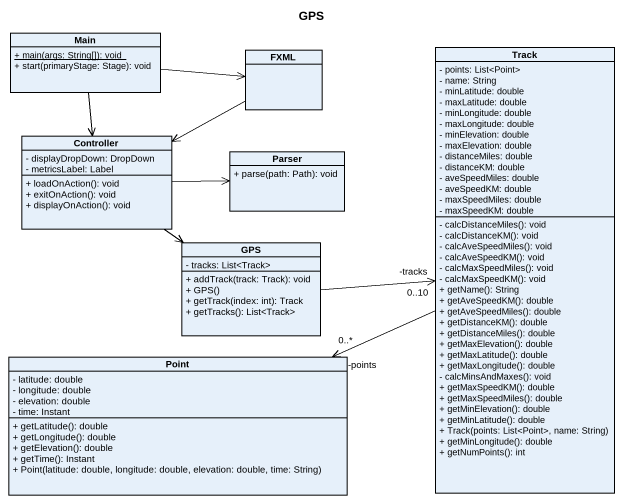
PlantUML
@startuml
title GPS
hide circle
hide empty members
skinparam classAttributeIconSize 0
class Main {
  {static} + main(args: String[]): void
  + start(primaryStage: Stage): void
}
class FXML
class Track {
  - points: List<Point>
  - name: String
  - minLatitude: double
  - maxLatitude: double
  - minLongitude: double
  - maxLongitude: double
  - minElevation: double
  - maxElevation: double
  - distanceMiles: double
  - distanceKM: double
  - aveSpeedMiles: double
  - aveSpeedKM: double
  - maxSpeedMiles: double
  - maxSpeedKM: double
  - calcDistanceMiles(): void
  - calcDistanceKM(): void
  - calcAveSpeedMiles(): void
  - calcAveSpeedKM(): void
  - calcMaxSpeedMiles(): void
  - calcMaxSpeedKM(): void
  + getName(): String
  + getAveSpeedKM(): double
  + getAveSpeedMiles(): double
  + getDistanceKM(): double
  + getDistanceMiles(): double
  + getMaxElevation(): double
  + getMaxLatitude(): double
  + getMaxLongitude(): double
  - calcMinsAndMaxes(): void
  + getMaxSpeedKM(): double
  + getMaxSpeedMiles(): double
  + getMinElevation(): double
  + getMinLatitude(): double
  + Track(points: List<Point>, name: String)
  + getMinLongitude(): double
  + getNumPoints(): int
}
class Controller {
  - displayDropDown: DropDown
  - metricsLabel: Label
  + loadOnAction(): void
  + exitOnAction(): void
  + displayOnAction(): void
}
class Parser {
  + parse(path: Path): void
}
class GPS {
  - tracks: List<Track>
  + addTrack(track: Track): void
  + GPS()
  + getTrack(index: int): Track
  + getTracks(): List<Track>
}
class Point {
  - latitude: double
  - longitude: double
  - elevation: double
  - time: Instant
  + getLatitude(): double
  + getLongitude(): double
  + getElevation(): double
  + getTime(): Instant
  + Point(latitude: double, longitude: double, elevation: double, time: String)
}
Main -right-> FXML
Main --> Controller
FXML -left-> Controller
Track -left-> "-points\n0..*" Point
Controller -right-> Parser
Controller --> GPS
GPS -right-> "-tracks\n0..10" Track
@enduml
